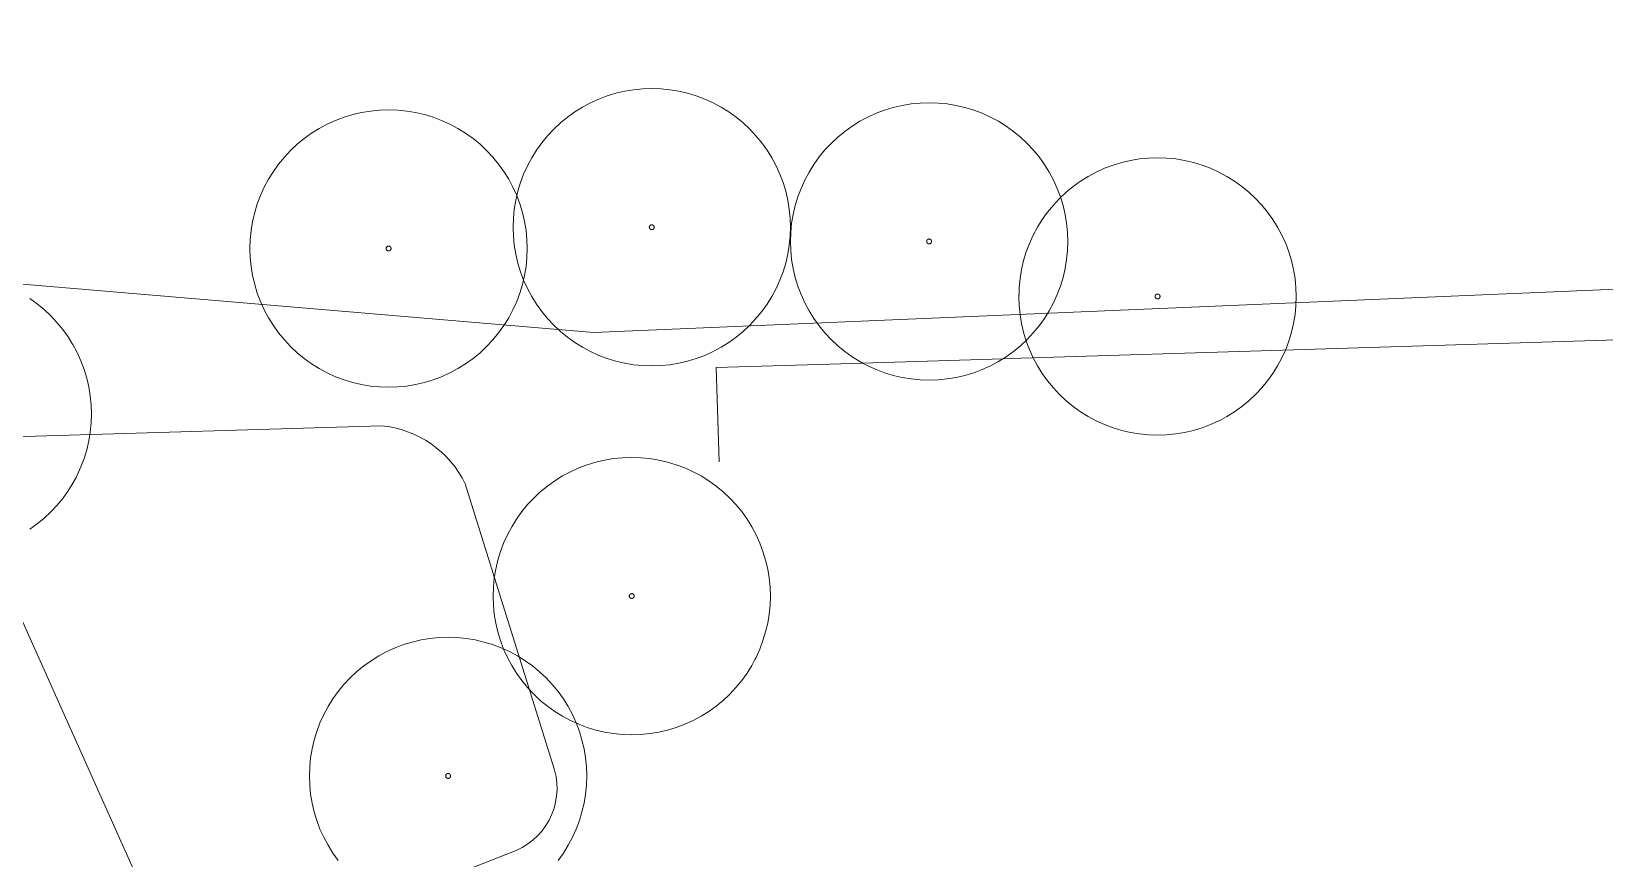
# Model space of a CAD drawing. Header units: inches. Extents: x 501854 to 503583, y 4345579 to 4347155.
# Drawn here: x 502723.7 to 502769.09, y 4346438.73 to 4346462.58 of the extents above; entities that cross this region are included whole.
import ezdxf

# ---------------------------------------------------------------- set-up
doc = ezdxf.new("R2010")
doc.units = ezdxf.units.IN
doc.header["$MEASUREMENT"] = 0
for name, color, linetype, lineweight in [('cp_alberi_linea', 252, 'Continuous', 9), ('cp_canne_tratteggio', 16, 'Continuous', 0), ('cp_pozzette_linee', 142, 'Continuous', 5), ('cp_recinzioni leggere_linea', 132, 'Continuous', 9)]:
    doc.layers.add(name, color=color, linetype=linetype, lineweight=lineweight)

msp = doc.modelspace()

# ---------------------------------------------------------------- hatches: boundary and pattern name
at = {"layer": 'cp_canne_tratteggio', "lineweight": 25}
h = msp.add_hatch(dxfattribs=at)
h.set_pattern_fill('AR-SAND', color=256, scale=1.5, angle=25)
h.set_pattern_definition([(64.2604, (502743.642, 4346446.89), (-1.385729, 2.538138), [0, -2.28, 0, -2.55, 0, -2.4375]), (34.2604, (502743.642, 4346446.89), (0.464291, 4.97512), [0, -1.23, 0, -2.055, 0, -0.7875]), (354.2604, (502741.9946, 4346446.0592), (4.167091, 2.1108425), [0, -0.75, 0, -2.7, 0, -3.525]), (344.2604, (502741.9946, 4346446.059), (3.433469, 3.205822), [0, -0.375, 0, -1.77, 0, -2.025])])
h.paths.add_polyline_path([(501986.281, 4346399.105), (501992.935, 4346401.656, -0.087858), (502078.709, 4346409.996), (502055.176, 4346414.128), (502047.071, 4346414.128), (502025.651, 4346411.815), (502013.493, 4346410.948), (502005.099, 4346407.913), (501993.376, 4346406.178), (501985.56, 4346402.565), (501978.787, 4346403.354), (501975.795, 4346402.313), (501965.994, 4346398.9), (501964.513, 4346399.967), (501961.036, 4346399.377), (501962.485, 4346390.561), (501963.844, 4346390.744), (501967.866, 4346392.12), (501971.252, 4346393.39), (501974.533, 4346394.66), (501979.402, 4346396.565)])
h.paths.add_polyline_path([(502122.318, 4346406.595), (502113.821, 4346407.327), (502102.834, 4346410.692), (502094.776, 4346410.253), (502093.479, 4346408.389, -0.035951), (502128.187, 4346400.979, 0.258775), (502196.159, 4346400.784, -0.063887), (502290.862, 4346433.897), (502290.862, 4346435.079), (502280.765, 4346435.569), (502257.539, 4346429.251), (502239.698, 4346421.898), (502222.613, 4346417.467), (502208.549, 4346409.046), (502193.63, 4346406.067), (502190.347, 4346403.683), (502187.363, 4346401.001), (502176.025, 4346397.127), (502167.371, 4346396.68), (502159.464, 4346394.892), (502138.873, 4346399.28), (502134.918, 4346402.791)])
h.paths.add_polyline_path([(502082.177, 4346412.009), (502078.709, 4346409.996, -0.015034), (502093.479, 4346408.389)])
h.paths.add_polyline_path([(502353.44, 4346437.805), (502354.244, 4346437.9), (502354.964, 4346438.069), (502355.547, 4346438.302), (502356.563, 4346438.725), (502358.087, 4346439.318), (502361.452, 4346440.821), (502363.483, 4346441.012), (502364.457, 4346441.117), (502365.369, 4346441.35), (502367.418, 4346442.095), (502371.102, 4346442.109), (502371.631, 4346442.175), (502372.491, 4346442.44), (502374.304, 4346443.293), (502376.262, 4346443.763), (502378.312, 4346444.093), (502380.584, 4346444.453), (502380.673, 4346444.471), (502380.76, 4346444.498), (502383.669, 4346445.521), (502386.395, 4346446.699), (502394.491, 4346449.874), (502399.095, 4346451.621), (502406.16, 4346454.081), (502409.811, 4346455.272), (502413.541, 4346456.463), (502419.206, 4346458.222), (502423.489, 4346459.318), (502428.518, 4346459.416), (502430.836, 4346458.9), (502430.914, 4346458.886), (502430.993, 4346458.878), (502431.073, 4346458.876), (502431.153, 4346458.881), (502433.057, 4346459.071), (502434.565, 4346459.23), (502436.708, 4346459.151), (502440.607, 4346458.851), (502442.907, 4346458.276), (502445.462, 4346456.328), (502446.313, 4346455.579), (502447.979, 4346454.316), (502448.702, 4346453.847), (502450.589, 4346452.859), (502452.556, 4346450.76), (502453.244, 4346450.469), (502454.62, 4346450.311), (502456.632, 4346450.578), (502458.764, 4346451.027), (502461.394, 4346450.896), (502463.775, 4346450.816), (502465.978, 4346450.824), (502468.141, 4346450.737), (502472.745, 4346450.975), (502476.475, 4346451.055), (502480.67, 4346450.872), (502484.119, 4346450.105), (502484.594, 4346449.605), (502485.876, 4346449.214), (502487.584, 4346449.214), (502487.954, 4346450.248), (502482.423, 4346452.229), (502477.963, 4346453.837), (502471.707, 4346453.775), (502467.867, 4346453.899), (502462.23, 4346454.085), (502449.304, 4346457.705), (502448.036, 4346460.08), (502444.59, 4346462.583), (502438.482, 4346461.957), (502425.325, 4346461.645), (502408.566, 4346456.483), (502391.651, 4346451.165), (502384.446, 4346450.383), (502375.519, 4346446.941), (502356.375, 4346443.499), (502353.164, 4346441.458), (502348.98, 4346439.32), (502335.746, 4346437.863), (502321.539, 4346434.462), (502311.987, 4346435.116), (502308.869, 4346435.113), (502308.869, 4346433.462), (502311.87, 4346433.28), (502313.105, 4346433.175), (502317.259, 4346432.963), (502320.022, 4346432.81), (502320.095, 4346432.809), (502320.167, 4346432.813), (502320.184, 4346432.815), (502323.397, 4346433.772), (502326.917, 4346434.228), (502330.279, 4346434.155), (502330.79, 4346434.216), (502333.195, 4346434.963), (502334.981, 4346434.82), (502336.092, 4346434.851), (502337.68, 4346434.851), (502339.823, 4346435.014), (502342.598, 4346435.624), (502344.93, 4346435.846), (502347.955, 4346436.558), (502349.731, 4346437.279), (502351.928, 4346437.686)])
h.paths.add_polyline_path([(502768.185, 4346429.638), (502763.485, 4346428.055), (502757.435, 4346427.839), (502754.975, 4346427.752), (502747.195, 4346428.991), (502747.239, 4346427.582), (502750.564, 4346426.502), (502752.866, 4346426.184), (502755.644, 4346426.105), (502757.708, 4346426.263), (502759.613, 4346426.581), (502761.915, 4346426.978), (502764.058, 4346426.978), (502766.36, 4346427.057), (502768.257, 4346427.328)])

# ---------------------------------------------------------------- linework, layer by layer
at = {"layer": 'cp_alberi_linea'}
for points in [[(502743.6, 4346453.474), (502743.822, 4346453.612), (502744.035, 4346453.764), (502744.238, 4346453.93), (502744.429, 4346454.109), (502744.607, 4346454.3), (502744.774, 4346454.503), (502744.926, 4346454.716), (502745.064, 4346454.938), (502745.188, 4346455.169), (502745.296, 4346455.407), (502745.388, 4346455.652), (502745.464, 4346455.903), (502745.523, 4346456.157), (502745.566, 4346456.416), (502745.592, 4346456.676), (502745.6, 4346456.938), (502745.592, 4346457.199), (502745.566, 4346457.46), (502745.523, 4346457.718), (502745.464, 4346457.973), (502745.388, 4346458.224), (502745.296, 4346458.469), (502745.188, 4346458.707), (502745.064, 4346458.938), (502744.926, 4346459.16), (502744.774, 4346459.373), (502744.607, 4346459.575), (502744.429, 4346459.766), (502744.238, 4346459.945), (502744.035, 4346460.111), (502743.822, 4346460.264), (502743.6, 4346460.402), (502743.369, 4346460.525), (502743.22, 4346460.593), (502743.131, 4346460.633), (502742.886, 4346460.726), (502742.635, 4346460.801), (502742.38, 4346460.861), (502742.122, 4346460.904), (502741.862, 4346460.929), (502741.6, 4346460.938), (502741.339, 4346460.929), (502741.078, 4346460.904), (502740.82, 4346460.861), (502740.565, 4346460.801), (502740.314, 4346460.726), (502740.069, 4346460.633), (502739.831, 4346460.525), (502739.6, 4346460.402), (502739.378, 4346460.264), (502739.165, 4346460.111), (502738.963, 4346459.945), (502738.772, 4346459.766), (502738.593, 4346459.575), (502738.427, 4346459.373), (502738.274, 4346459.16), (502738.136, 4346458.938), (502738.013, 4346458.707), (502737.905, 4346458.469), (502737.812, 4346458.224), (502737.736, 4346457.973), (502737.677, 4346457.718), (502737.634, 4346457.46), (502737.609, 4346457.199), (502737.6, 4346456.938), (502737.609, 4346456.676), (502737.634, 4346456.416), (502737.677, 4346456.157), (502737.736, 4346455.903), (502737.812, 4346455.652), (502737.905, 4346455.407), (502738.013, 4346455.169), (502738.136, 4346454.938), (502738.274, 4346454.716), (502738.427, 4346454.503), (502738.593, 4346454.3), (502738.772, 4346454.109), (502738.963, 4346453.93), (502739.165, 4346453.764), (502739.378, 4346453.612), (502739.6, 4346453.474), (502739.831, 4346453.35), (502740.069, 4346453.242), (502740.314, 4346453.15), (502740.565, 4346453.074), (502740.82, 4346453.015), (502741.078, 4346452.972), (502741.339, 4346452.946), (502741.6, 4346452.938), (502741.862, 4346452.946), (502742.122, 4346452.972), (502742.38, 4346453.015), (502742.635, 4346453.074), (502742.886, 4346453.15), (502743.131, 4346453.242), (502743.369, 4346453.35), (502743.442, 4346453.389)], [(502738.009, 4346456.323), (502738, 4346456.584), (502737.974, 4346456.845), (502737.932, 4346457.103), (502737.872, 4346457.358), (502737.796, 4346457.608), (502737.704, 4346457.853), (502737.596, 4346458.092), (502737.473, 4346458.323), (502737.334, 4346458.545), (502737.182, 4346458.758), (502737.016, 4346458.96), (502736.837, 4346459.151), (502736.646, 4346459.33), (502736.444, 4346459.496), (502736.231, 4346459.649), (502736.009, 4346459.787), (502735.778, 4346459.91), (502735.539, 4346460.018), (502735.294, 4346460.11), (502735.044, 4346460.186), (502734.789, 4346460.246), (502734.531, 4346460.288), (502734.27, 4346460.314), (502734.009, 4346460.323), (502733.747, 4346460.314), (502733.486, 4346460.288), (502733.228, 4346460.246), (502732.973, 4346460.186), (502732.723, 4346460.11), (502732.478, 4346460.018), (502732.239, 4346459.91), (502732.009, 4346459.787), (502731.786, 4346459.649), (502731.573, 4346459.496), (502731.371, 4346459.33), (502731.18, 4346459.151), (502731.001, 4346458.96), (502730.835, 4346458.758), (502730.683, 4346458.545), (502730.544, 4346458.323), (502730.421, 4346458.092), (502730.313, 4346457.853), (502730.221, 4346457.608), (502730.145, 4346457.358), (502730.085, 4346457.103), (502730.043, 4346456.845), (502730.017, 4346456.584), (502730.009, 4346456.323), (502730.017, 4346456.061), (502730.043, 4346455.801), (502730.085, 4346455.542), (502730.145, 4346455.287), (502730.221, 4346455.037), (502730.313, 4346454.792), (502730.421, 4346454.554), (502730.544, 4346454.323), (502730.683, 4346454.1), (502730.835, 4346453.888), (502731.001, 4346453.685), (502731.18, 4346453.494), (502731.371, 4346453.315), (502731.573, 4346453.149), (502731.786, 4346452.997), (502732.009, 4346452.859), (502732.239, 4346452.735), (502732.478, 4346452.627), (502732.723, 4346452.535), (502732.973, 4346452.459), (502733.228, 4346452.4), (502733.486, 4346452.357), (502733.747, 4346452.331), (502734.009, 4346452.323), (502734.27, 4346452.331), (502734.531, 4346452.357), (502734.789, 4346452.4), (502735.044, 4346452.459), (502735.294, 4346452.535), (502735.539, 4346452.627), (502735.778, 4346452.735), (502736.009, 4346452.859), (502736.231, 4346452.997), (502736.444, 4346453.149), (502736.646, 4346453.315), (502736.837, 4346453.494), (502737.016, 4346453.685), (502737.182, 4346453.888), (502737.334, 4346454.1), (502737.473, 4346454.323), (502737.596, 4346454.554), (502737.704, 4346454.792), (502737.796, 4346455.037), (502737.872, 4346455.287), (502737.932, 4346455.542), (502737.974, 4346455.801), (502738, 4346456.061)], [(502751.734, 4346453.146), (502751.824, 4346453.202), (502752.037, 4346453.354), (502752.239, 4346453.52), (502752.43, 4346453.699), (502752.609, 4346453.89), (502752.775, 4346454.093), (502752.928, 4346454.305), (502753.066, 4346454.528), (502753.19, 4346454.759), (502753.298, 4346454.997), (502753.39, 4346455.242), (502753.466, 4346455.492), (502753.525, 4346455.747), (502753.568, 4346456.006), (502753.594, 4346456.266), (502753.602, 4346456.528), (502753.594, 4346456.789), (502753.568, 4346457.05), (502753.525, 4346457.308), (502753.466, 4346457.563), (502753.39, 4346457.813), (502753.298, 4346458.058), (502753.19, 4346458.297), (502753.066, 4346458.528), (502752.928, 4346458.75), (502752.775, 4346458.963), (502752.609, 4346459.165), (502752.43, 4346459.356), (502752.239, 4346459.535), (502752.037, 4346459.701), (502751.824, 4346459.854), (502751.602, 4346459.992), (502751.371, 4346460.115), (502751.133, 4346460.223), (502750.888, 4346460.315), (502750.637, 4346460.391), (502750.382, 4346460.451), (502750.124, 4346460.493), (502749.864, 4346460.519), (502749.602, 4346460.528), (502749.34, 4346460.519), (502749.08, 4346460.493), (502748.822, 4346460.451), (502748.567, 4346460.391), (502748.316, 4346460.315), (502748.071, 4346460.223), (502747.833, 4346460.115), (502747.602, 4346459.992), (502747.38, 4346459.854), (502747.167, 4346459.701), (502746.965, 4346459.535), (502746.774, 4346459.356), (502746.595, 4346459.165), (502746.429, 4346458.963), (502746.276, 4346458.75), (502746.138, 4346458.528), (502746.015, 4346458.297), (502745.907, 4346458.058), (502745.814, 4346457.813), (502745.738, 4346457.563), (502745.679, 4346457.308), (502745.636, 4346457.05), (502745.611, 4346456.789), (502745.602, 4346456.528), (502745.611, 4346456.266), (502745.636, 4346456.006), (502745.679, 4346455.747), (502745.738, 4346455.492), (502745.814, 4346455.242), (502745.907, 4346454.997), (502746.015, 4346454.759), (502746.138, 4346454.528), (502746.276, 4346454.305), (502746.429, 4346454.093), (502746.595, 4346453.89), (502746.774, 4346453.699), (502746.965, 4346453.52), (502747.167, 4346453.354), (502747.38, 4346453.202), (502747.602, 4346453.064), (502747.682, 4346453.021), (502747.833, 4346452.94), (502748.071, 4346452.832), (502748.316, 4346452.74), (502748.567, 4346452.664), (502748.822, 4346452.605), (502749.08, 4346452.562), (502749.34, 4346452.536), (502749.602, 4346452.528), (502749.864, 4346452.536), (502750.124, 4346452.562), (502750.382, 4346452.605), (502750.637, 4346452.664), (502750.888, 4346452.74), (502751.133, 4346452.832), (502751.371, 4346452.94), (502751.602, 4346453.064)], [(502759.658, 4346456.941), (502759.52, 4346457.163), (502759.367, 4346457.376), (502759.201, 4346457.578), (502759.022, 4346457.769), (502758.831, 4346457.948), (502758.629, 4346458.114), (502758.416, 4346458.267), (502758.194, 4346458.405), (502757.963, 4346458.528), (502757.725, 4346458.636), (502757.48, 4346458.729), (502757.229, 4346458.805), (502756.974, 4346458.864), (502756.716, 4346458.907), (502756.456, 4346458.932), (502756.194, 4346458.941), (502755.932, 4346458.932), (502755.672, 4346458.907), (502755.414, 4346458.864), (502755.159, 4346458.805), (502754.908, 4346458.729), (502754.663, 4346458.636), (502754.425, 4346458.528), (502754.194, 4346458.405), (502753.972, 4346458.267), (502753.759, 4346458.114), (502753.557, 4346457.948), (502753.366, 4346457.769), (502753.187, 4346457.578), (502753.021, 4346457.376), (502752.868, 4346457.163), (502752.73, 4346456.941), (502752.607, 4346456.71), (502752.499, 4346456.472), (502752.406, 4346456.227), (502752.33, 4346455.976), (502752.271, 4346455.721), (502752.228, 4346455.463), (502752.203, 4346455.203), (502752.198, 4346455.069), (502752.194, 4346454.941), (502752.203, 4346454.679), (502752.228, 4346454.419), (502752.229, 4346454.415), (502752.271, 4346454.161), (502752.33, 4346453.906), (502752.406, 4346453.655), (502752.499, 4346453.41), (502752.607, 4346453.172), (502752.73, 4346452.941), (502752.868, 4346452.719), (502753.021, 4346452.506), (502753.187, 4346452.304), (502753.366, 4346452.113), (502753.557, 4346451.934), (502753.759, 4346451.768), (502753.972, 4346451.615), (502754.194, 4346451.477), (502754.425, 4346451.353), (502754.663, 4346451.245), (502754.908, 4346451.153), (502755.159, 4346451.077), (502755.414, 4346451.018), (502755.672, 4346450.975), (502755.932, 4346450.95), (502756.194, 4346450.941), (502756.456, 4346450.95), (502756.716, 4346450.975), (502756.974, 4346451.018), (502757.229, 4346451.077), (502757.48, 4346451.153), (502757.725, 4346451.245), (502757.963, 4346451.353), (502757.987, 4346451.366), (502758.194, 4346451.477), (502758.416, 4346451.615), (502758.629, 4346451.768), (502758.831, 4346451.934), (502759.022, 4346452.113), (502759.201, 4346452.304), (502759.367, 4346452.506), (502759.52, 4346452.719), (502759.658, 4346452.941), (502759.782, 4346453.172), (502759.89, 4346453.41), (502759.982, 4346453.655), (502760.058, 4346453.906), (502760.117, 4346454.161), (502760.16, 4346454.419), (502760.184, 4346454.66), (502760.185, 4346454.679), (502760.194, 4346454.941), (502760.185, 4346455.203), (502760.174, 4346455.315), (502760.16, 4346455.463), (502760.117, 4346455.721), (502760.058, 4346455.976), (502759.982, 4346456.227), (502759.89, 4346456.472), (502759.782, 4346456.71), (502759.725, 4346456.816)], [(502741.67, 4346456.938), (502741.67, 4346456.942), (502741.67, 4346456.947), (502741.669, 4346456.951), (502741.668, 4346456.956), (502741.667, 4346456.96), (502741.665, 4346456.965), (502741.663, 4346456.969), (502741.661, 4346456.973), (502741.658, 4346456.977), (502741.656, 4346456.98), (502741.653, 4346456.984), (502741.65, 4346456.987), (502741.646, 4346456.99), (502741.643, 4346456.993), (502741.639, 4346456.996), (502741.635, 4346456.998), (502741.631, 4346457.001), (502741.627, 4346457.003), (502741.623, 4346457.004), (502741.618, 4346457.006), (502741.614, 4346457.007), (502741.609, 4346457.007), (502741.605, 4346457.008), (502741.6, 4346457.008), (502741.596, 4346457.008), (502741.591, 4346457.007), (502741.586, 4346457.007), (502741.582, 4346457.006), (502741.578, 4346457.004), (502741.573, 4346457.003), (502741.569, 4346457.001), (502741.565, 4346456.998), (502741.561, 4346456.996), (502741.557, 4346456.993), (502741.554, 4346456.99), (502741.551, 4346456.987), (502741.547, 4346456.984), (502741.545, 4346456.98), (502741.542, 4346456.977), (502741.539, 4346456.973), (502741.537, 4346456.969), (502741.535, 4346456.965), (502741.534, 4346456.96), (502741.532, 4346456.956), (502741.531, 4346456.951), (502741.531, 4346456.947), (502741.53, 4346456.942), (502741.53, 4346456.938), (502741.53, 4346456.933), (502741.531, 4346456.929), (502741.531, 4346456.924), (502741.532, 4346456.92), (502741.534, 4346456.915), (502741.535, 4346456.911), (502741.537, 4346456.907), (502741.539, 4346456.903), (502741.542, 4346456.899), (502741.545, 4346456.895), (502741.547, 4346456.892), (502741.551, 4346456.888), (502741.554, 4346456.885), (502741.557, 4346456.882), (502741.561, 4346456.88), (502741.565, 4346456.877), (502741.569, 4346456.875), (502741.573, 4346456.873), (502741.578, 4346456.871), (502741.582, 4346456.87), (502741.586, 4346456.869), (502741.591, 4346456.868), (502741.596, 4346456.868), (502741.6, 4346456.868), (502741.605, 4346456.868), (502741.609, 4346456.868), (502741.614, 4346456.869), (502741.618, 4346456.87), (502741.623, 4346456.871), (502741.627, 4346456.873), (502741.631, 4346456.875), (502741.635, 4346456.877), (502741.639, 4346456.88), (502741.643, 4346456.882), (502741.646, 4346456.885), (502741.65, 4346456.888), (502741.653, 4346456.892), (502741.656, 4346456.895), (502741.658, 4346456.899), (502741.661, 4346456.903), (502741.663, 4346456.907), (502741.665, 4346456.911), (502741.667, 4346456.915), (502741.668, 4346456.92), (502741.669, 4346456.924), (502741.67, 4346456.929), (502741.67, 4346456.933)], [(502734.079, 4346456.323), (502734.078, 4346456.327), (502734.078, 4346456.332), (502734.077, 4346456.336), (502734.076, 4346456.341), (502734.075, 4346456.345), (502734.073, 4346456.349), (502734.071, 4346456.354), (502734.069, 4346456.358), (502734.067, 4346456.362), (502734.064, 4346456.365), (502734.061, 4346456.369), (502734.058, 4346456.372), (502734.055, 4346456.375), (502734.051, 4346456.378), (502734.047, 4346456.381), (502734.044, 4346456.383), (502734.04, 4346456.386), (502734.035, 4346456.387), (502734.031, 4346456.389), (502734.027, 4346456.39), (502734.022, 4346456.391), (502734.018, 4346456.392), (502734.013, 4346456.393), (502734.009, 4346456.393), (502734.004, 4346456.393), (502733.999, 4346456.392), (502733.995, 4346456.391), (502733.99, 4346456.39), (502733.986, 4346456.389), (502733.982, 4346456.387), (502733.978, 4346456.386), (502733.973, 4346456.383), (502733.97, 4346456.381), (502733.966, 4346456.378), (502733.962, 4346456.375), (502733.959, 4346456.372), (502733.956, 4346456.369), (502733.953, 4346456.365), (502733.95, 4346456.362), (502733.948, 4346456.358), (502733.946, 4346456.354), (502733.944, 4346456.349), (502733.942, 4346456.345), (502733.941, 4346456.341), (502733.94, 4346456.336), (502733.939, 4346456.332), (502733.939, 4346456.327), (502733.938, 4346456.323), (502733.939, 4346456.318), (502733.939, 4346456.314), (502733.94, 4346456.309), (502733.941, 4346456.305), (502733.942, 4346456.3), (502733.944, 4346456.296), (502733.946, 4346456.292), (502733.948, 4346456.288), (502733.95, 4346456.284), (502733.953, 4346456.28), (502733.956, 4346456.276), (502733.959, 4346456.273), (502733.962, 4346456.27), (502733.966, 4346456.267), (502733.97, 4346456.264), (502733.973, 4346456.262), (502733.978, 4346456.26), (502733.982, 4346456.258), (502733.986, 4346456.256), (502733.99, 4346456.255), (502733.995, 4346456.254), (502733.999, 4346456.253), (502734.004, 4346456.253), (502734.009, 4346456.253), (502734.013, 4346456.253), (502734.018, 4346456.253), (502734.022, 4346456.254), (502734.027, 4346456.255), (502734.031, 4346456.256), (502734.035, 4346456.258), (502734.04, 4346456.26), (502734.044, 4346456.262), (502734.047, 4346456.264), (502734.051, 4346456.267), (502734.055, 4346456.27), (502734.058, 4346456.273), (502734.061, 4346456.276), (502734.064, 4346456.28), (502734.067, 4346456.284), (502734.069, 4346456.288), (502734.071, 4346456.292), (502734.073, 4346456.296), (502734.075, 4346456.3), (502734.076, 4346456.305), (502734.077, 4346456.309), (502734.078, 4346456.314), (502734.078, 4346456.318)], [(502749.672, 4346456.528), (502749.672, 4346456.532), (502749.672, 4346456.537), (502749.671, 4346456.541), (502749.67, 4346456.546), (502749.668, 4346456.55), (502749.667, 4346456.555), (502749.665, 4346456.559), (502749.663, 4346456.563), (502749.66, 4346456.567), (502749.658, 4346456.57), (502749.655, 4346456.574), (502749.652, 4346456.577), (502749.648, 4346456.58), (502749.645, 4346456.583), (502749.641, 4346456.586), (502749.637, 4346456.588), (502749.633, 4346456.591), (502749.629, 4346456.592), (502749.625, 4346456.594), (502749.62, 4346456.595), (502749.616, 4346456.596), (502749.611, 4346456.597), (502749.607, 4346456.598), (502749.602, 4346456.598), (502749.597, 4346456.598), (502749.593, 4346456.597), (502749.588, 4346456.596), (502749.584, 4346456.595), (502749.58, 4346456.594), (502749.575, 4346456.592), (502749.571, 4346456.591), (502749.567, 4346456.588), (502749.563, 4346456.586), (502749.559, 4346456.583), (502749.556, 4346456.58), (502749.552, 4346456.577), (502749.549, 4346456.574), (502749.546, 4346456.57), (502749.544, 4346456.567), (502749.541, 4346456.563), (502749.539, 4346456.559), (502749.537, 4346456.555), (502749.536, 4346456.55), (502749.534, 4346456.546), (502749.533, 4346456.541), (502749.533, 4346456.537), (502749.532, 4346456.532), (502749.532, 4346456.528), (502749.532, 4346456.523), (502749.533, 4346456.519), (502749.533, 4346456.514), (502749.534, 4346456.51), (502749.536, 4346456.505), (502749.537, 4346456.501), (502749.539, 4346456.497), (502749.541, 4346456.493), (502749.544, 4346456.489), (502749.546, 4346456.485), (502749.549, 4346456.481), (502749.552, 4346456.478), (502749.556, 4346456.475), (502749.559, 4346456.472), (502749.563, 4346456.469), (502749.567, 4346456.467), (502749.571, 4346456.465), (502749.575, 4346456.463), (502749.58, 4346456.461), (502749.584, 4346456.46), (502749.588, 4346456.459), (502749.593, 4346456.458), (502749.597, 4346456.458), (502749.602, 4346456.458), (502749.607, 4346456.458), (502749.611, 4346456.458), (502749.616, 4346456.459), (502749.62, 4346456.46), (502749.625, 4346456.461), (502749.629, 4346456.463), (502749.633, 4346456.465), (502749.637, 4346456.467), (502749.641, 4346456.469), (502749.645, 4346456.472), (502749.648, 4346456.475), (502749.652, 4346456.478), (502749.655, 4346456.481), (502749.658, 4346456.485), (502749.66, 4346456.489), (502749.663, 4346456.493), (502749.665, 4346456.497), (502749.667, 4346456.501), (502749.668, 4346456.505), (502749.67, 4346456.51), (502749.671, 4346456.514), (502749.672, 4346456.519), (502749.672, 4346456.523)], [(502756.264, 4346454.941), (502756.264, 4346454.946), (502756.264, 4346454.95), (502756.263, 4346454.955), (502756.262, 4346454.959), (502756.26, 4346454.964), (502756.259, 4346454.968), (502756.257, 4346454.972), (502756.255, 4346454.976), (502756.252, 4346454.98), (502756.25, 4346454.984), (502756.247, 4346454.987), (502756.244, 4346454.991), (502756.24, 4346454.994), (502756.237, 4346454.997), (502756.233, 4346454.999), (502756.229, 4346455.002), (502756.225, 4346455.004), (502756.221, 4346455.006), (502756.217, 4346455.007), (502756.212, 4346455.009), (502756.208, 4346455.01), (502756.203, 4346455.01), (502756.199, 4346455.011), (502756.194, 4346455.011), (502756.189, 4346455.011), (502756.185, 4346455.01), (502756.18, 4346455.01), (502756.176, 4346455.009), (502756.172, 4346455.007), (502756.167, 4346455.006), (502756.163, 4346455.004), (502756.159, 4346455.002), (502756.155, 4346454.999), (502756.151, 4346454.997), (502756.148, 4346454.994), (502756.144, 4346454.991), (502756.141, 4346454.987), (502756.138, 4346454.984), (502756.136, 4346454.98), (502756.133, 4346454.976), (502756.131, 4346454.972), (502756.129, 4346454.968), (502756.128, 4346454.964), (502756.126, 4346454.959), (502756.125, 4346454.955), (502756.125, 4346454.95), (502756.124, 4346454.946), (502756.124, 4346454.941), (502756.124, 4346454.936), (502756.125, 4346454.932), (502756.125, 4346454.927), (502756.126, 4346454.923), (502756.128, 4346454.918), (502756.129, 4346454.914), (502756.131, 4346454.91), (502756.133, 4346454.906), (502756.136, 4346454.902), (502756.138, 4346454.898), (502756.141, 4346454.895), (502756.144, 4346454.891), (502756.148, 4346454.888), (502756.151, 4346454.885), (502756.155, 4346454.883), (502756.159, 4346454.88), (502756.163, 4346454.878), (502756.167, 4346454.876), (502756.172, 4346454.875), (502756.176, 4346454.873), (502756.18, 4346454.872), (502756.185, 4346454.871), (502756.189, 4346454.871), (502756.194, 4346454.871), (502756.199, 4346454.871), (502756.203, 4346454.871), (502756.208, 4346454.872), (502756.212, 4346454.873), (502756.217, 4346454.875), (502756.221, 4346454.876), (502756.225, 4346454.878), (502756.229, 4346454.88), (502756.233, 4346454.883), (502756.237, 4346454.885), (502756.24, 4346454.888), (502756.244, 4346454.891), (502756.247, 4346454.895), (502756.25, 4346454.898), (502756.252, 4346454.902), (502756.255, 4346454.906), (502756.257, 4346454.91), (502756.259, 4346454.914), (502756.26, 4346454.918), (502756.262, 4346454.923), (502756.263, 4346454.927), (502756.264, 4346454.932), (502756.264, 4346454.936)], [(502737.849, 4346448.734), (502737.697, 4346448.521), (502737.559, 4346448.299), (502737.435, 4346448.068), (502737.327, 4346447.829), (502737.235, 4346447.584), (502737.159, 4346447.334), (502737.099, 4346447.079), (502737.057, 4346446.821), (502737.031, 4346446.56), (502737.023, 4346446.299), (502737.031, 4346446.037), (502737.057, 4346445.777), (502737.099, 4346445.518), (502737.159, 4346445.263), (502737.235, 4346445.013), (502737.327, 4346444.768), (502737.435, 4346444.53), (502737.559, 4346444.299), (502737.697, 4346444.076), (502737.849, 4346443.864), (502738.015, 4346443.661), (502738.194, 4346443.47), (502738.385, 4346443.291), (502738.588, 4346443.125), (502738.8, 4346442.973), (502739.023, 4346442.835), (502739.253, 4346442.711), (502739.492, 4346442.603), (502739.737, 4346442.511), (502739.987, 4346442.435), (502740.242, 4346442.376), (502740.501, 4346442.333), (502740.761, 4346442.307), (502741.023, 4346442.299), (502741.284, 4346442.307), (502741.545, 4346442.333), (502741.803, 4346442.376), (502742.058, 4346442.435), (502742.308, 4346442.511), (502742.553, 4346442.603), (502742.792, 4346442.711), (502743.023, 4346442.835), (502743.245, 4346442.973), (502743.458, 4346443.125), (502743.66, 4346443.291), (502743.851, 4346443.47), (502744.03, 4346443.661), (502744.196, 4346443.864), (502744.349, 4346444.076), (502744.487, 4346444.299), (502744.578, 4346444.47), (502744.61, 4346444.53), (502744.718, 4346444.768), (502744.81, 4346445.013), (502744.886, 4346445.263), (502744.946, 4346445.518), (502744.988, 4346445.777), (502745.014, 4346446.037), (502745.023, 4346446.299), (502745.014, 4346446.56), (502744.988, 4346446.821), (502744.946, 4346447.079), (502744.886, 4346447.334), (502744.81, 4346447.584), (502744.718, 4346447.829), (502744.61, 4346448.068), (502744.487, 4346448.299), (502744.459, 4346448.344), (502744.349, 4346448.521), (502744.196, 4346448.734), (502744.03, 4346448.936), (502743.851, 4346449.127), (502743.66, 4346449.306), (502743.458, 4346449.472), (502743.245, 4346449.625), (502743.023, 4346449.763), (502742.792, 4346449.886), (502742.553, 4346449.994), (502742.308, 4346450.086), (502742.058, 4346450.162), (502741.803, 4346450.222), (502741.545, 4346450.264), (502741.284, 4346450.29), (502741.023, 4346450.299), (502740.761, 4346450.29), (502740.501, 4346450.264), (502740.242, 4346450.222), (502739.987, 4346450.162), (502739.737, 4346450.086), (502739.492, 4346449.994), (502739.253, 4346449.886), (502739.023, 4346449.763), (502738.8, 4346449.625), (502738.588, 4346449.472), (502738.385, 4346449.306), (502738.194, 4346449.127), (502738.015, 4346448.936)], [(502741.093, 4346446.303), (502741.092, 4346446.308), (502741.091, 4346446.312), (502741.09, 4346446.317), (502741.089, 4346446.321), (502741.087, 4346446.326), (502741.086, 4346446.33), (502741.083, 4346446.334), (502741.081, 4346446.338), (502741.078, 4346446.341), (502741.075, 4346446.345), (502741.072, 4346446.348), (502741.069, 4346446.351), (502741.065, 4346446.354), (502741.062, 4346446.357), (502741.058, 4346446.359), (502741.054, 4346446.362), (502741.049, 4346446.363), (502741.045, 4346446.365), (502741.041, 4346446.366), (502741.036, 4346446.367), (502741.032, 4346446.368), (502741.027, 4346446.369), (502741.023, 4346446.369), (502741.018, 4346446.369), (502741.013, 4346446.368), (502741.009, 4346446.367), (502741.004, 4346446.366), (502741, 4346446.365), (502740.996, 4346446.363), (502740.992, 4346446.362), (502740.988, 4346446.359), (502740.984, 4346446.357), (502740.98, 4346446.354), (502740.976, 4346446.351), (502740.973, 4346446.348), (502740.97, 4346446.345), (502740.967, 4346446.341), (502740.964, 4346446.338), (502740.962, 4346446.334), (502740.96, 4346446.33), (502740.958, 4346446.326), (502740.956, 4346446.321), (502740.955, 4346446.317), (502740.954, 4346446.312), (502740.953, 4346446.308), (502740.953, 4346446.303), (502740.953, 4346446.299), (502740.953, 4346446.294), (502740.953, 4346446.29), (502740.954, 4346446.285), (502740.955, 4346446.281), (502740.956, 4346446.276), (502740.958, 4346446.272), (502740.96, 4346446.268), (502740.962, 4346446.264), (502740.964, 4346446.26), (502740.967, 4346446.256), (502740.97, 4346446.252), (502740.973, 4346446.249), (502740.976, 4346446.246), (502740.98, 4346446.243), (502740.984, 4346446.24), (502740.988, 4346446.238), (502740.992, 4346446.236), (502740.996, 4346446.234), (502741, 4346446.232), (502741.004, 4346446.231), (502741.009, 4346446.23), (502741.013, 4346446.229), (502741.018, 4346446.229), (502741.023, 4346446.229), (502741.027, 4346446.229), (502741.032, 4346446.229), (502741.036, 4346446.23), (502741.041, 4346446.231), (502741.045, 4346446.232), (502741.049, 4346446.234), (502741.054, 4346446.236), (502741.058, 4346446.238), (502741.062, 4346446.24), (502741.065, 4346446.243), (502741.069, 4346446.246), (502741.072, 4346446.249), (502741.075, 4346446.252), (502741.078, 4346446.256), (502741.081, 4346446.26), (502741.083, 4346446.264), (502741.086, 4346446.268), (502741.087, 4346446.272), (502741.089, 4346446.276), (502741.09, 4346446.281), (502741.091, 4346446.285), (502741.092, 4346446.29), (502741.093, 4346446.294), (502741.093, 4346446.299)], [(502735.794, 4346441.11), (502735.794, 4346441.115), (502735.794, 4346441.119), (502735.793, 4346441.124), (502735.792, 4346441.128), (502735.79, 4346441.133), (502735.789, 4346441.137), (502735.787, 4346441.141), (502735.785, 4346441.145), (502735.782, 4346441.149), (502735.78, 4346441.153), (502735.777, 4346441.157), (502735.774, 4346441.16), (502735.77, 4346441.163), (502735.767, 4346441.166), (502735.763, 4346441.169), (502735.759, 4346441.171), (502735.755, 4346441.173), (502735.751, 4346441.175), (502735.747, 4346441.177), (502735.742, 4346441.178), (502735.738, 4346441.179), (502735.733, 4346441.18), (502735.729, 4346441.18), (502735.724, 4346441.18), (502735.72, 4346441.18), (502735.715, 4346441.18), (502735.71, 4346441.179), (502735.706, 4346441.178), (502735.702, 4346441.177), (502735.697, 4346441.175), (502735.693, 4346441.173), (502735.689, 4346441.171), (502735.685, 4346441.169), (502735.681, 4346441.166), (502735.678, 4346441.163), (502735.675, 4346441.16), (502735.671, 4346441.157), (502735.668, 4346441.153), (502735.666, 4346441.149), (502735.663, 4346441.145), (502735.661, 4346441.141), (502735.659, 4346441.137), (502735.658, 4346441.133), (502735.656, 4346441.128), (502735.655, 4346441.124), (502735.655, 4346441.119), (502735.654, 4346441.115), (502735.654, 4346441.11), (502735.654, 4346441.106), (502735.655, 4346441.101), (502735.655, 4346441.097), (502735.656, 4346441.092), (502735.658, 4346441.088), (502735.659, 4346441.084), (502735.661, 4346441.079), (502735.663, 4346441.075), (502735.666, 4346441.071), (502735.668, 4346441.068), (502735.671, 4346441.064), (502735.675, 4346441.061), (502735.678, 4346441.058), (502735.681, 4346441.055), (502735.685, 4346441.052), (502735.689, 4346441.05), (502735.693, 4346441.047), (502735.697, 4346441.046), (502735.702, 4346441.044), (502735.706, 4346441.043), (502735.71, 4346441.042), (502735.715, 4346441.041), (502735.72, 4346441.04), (502735.724, 4346441.04), (502735.729, 4346441.04), (502735.733, 4346441.041), (502735.738, 4346441.042), (502735.742, 4346441.043), (502735.747, 4346441.044), (502735.751, 4346441.046), (502735.755, 4346441.047), (502735.759, 4346441.05), (502735.763, 4346441.052), (502735.767, 4346441.055), (502735.77, 4346441.058), (502735.774, 4346441.061), (502735.777, 4346441.064), (502735.78, 4346441.068), (502735.782, 4346441.071), (502735.785, 4346441.075), (502735.787, 4346441.079), (502735.789, 4346441.084), (502735.79, 4346441.088), (502735.792, 4346441.092), (502735.793, 4346441.097), (502735.794, 4346441.101), (502735.794, 4346441.106)]]:
    msp.add_lwpolyline(points, close=True, dxfattribs=at)
for points in [[(502723.656, 4346448.226), (502723.869, 4346448.379), (502724.071, 4346448.545), (502724.262, 4346448.724), (502724.441, 4346448.915), (502724.607, 4346449.117), (502724.76, 4346449.33), (502724.898, 4346449.552), (502724.99, 4346449.723), (502725.022, 4346449.783), (502725.13, 4346450.022), (502725.222, 4346450.267), (502725.298, 4346450.517), (502725.357, 4346450.772), (502725.4, 4346451.03), (502725.425, 4346451.291), (502725.434, 4346451.552), (502725.425, 4346451.814), (502725.4, 4346452.074), (502725.357, 4346452.333), (502725.298, 4346452.588), (502725.222, 4346452.838), (502725.13, 4346453.083), (502725.022, 4346453.321), (502724.898, 4346453.552), (502724.87, 4346453.597), (502724.76, 4346453.775), (502724.607, 4346453.987), (502724.441, 4346454.19), (502724.262, 4346454.381), (502724.071, 4346454.56), (502723.869, 4346454.726), (502723.656, 4346454.878)], [(502751.914, 4346453.151), (502751.91, 4346453.151)], [(502738.898, 4346438.675), (502739.05, 4346438.888), (502739.188, 4346439.11), (502739.312, 4346439.341), (502739.42, 4346439.58), (502739.512, 4346439.825), (502739.588, 4346440.075), (502739.647, 4346440.33), (502739.69, 4346440.588), (502739.716, 4346440.849), (502739.724, 4346441.11), (502739.716, 4346441.372), (502739.69, 4346441.632), (502739.647, 4346441.891), (502739.588, 4346442.146), (502739.512, 4346442.396), (502739.42, 4346442.641), (502739.312, 4346442.879), (502739.188, 4346443.11), (502739.05, 4346443.333), (502738.898, 4346443.545), (502738.731, 4346443.748), (502738.553, 4346443.939), (502738.361, 4346444.118), (502738.159, 4346444.284), (502737.946, 4346444.436), (502737.724, 4346444.574), (502737.493, 4346444.698), (502737.255, 4346444.806), (502737.01, 4346444.898), (502736.759, 4346444.974), (502736.504, 4346445.033), (502736.246, 4346445.076), (502735.986, 4346445.102), (502735.724, 4346445.11), (502735.462, 4346445.102), (502735.202, 4346445.076), (502734.944, 4346445.033), (502734.689, 4346444.974), (502734.438, 4346444.898), (502734.193, 4346444.806), (502733.955, 4346444.698), (502733.724, 4346444.574), (502733.502, 4346444.436), (502733.289, 4346444.284), (502733.087, 4346444.118), (502732.896, 4346443.939), (502732.717, 4346443.748), (502732.551, 4346443.545), (502732.398, 4346443.333), (502732.26, 4346443.11), (502732.137, 4346442.879), (502732.029, 4346442.641), (502731.936, 4346442.396), (502731.86, 4346442.146), (502731.801, 4346441.891), (502731.758, 4346441.632), (502731.733, 4346441.372), (502731.724, 4346441.11), (502731.733, 4346440.849), (502731.758, 4346440.588), (502731.801, 4346440.33), (502731.86, 4346440.075), (502731.936, 4346439.825), (502732.029, 4346439.58), (502732.137, 4346439.341), (502732.26, 4346439.11), (502732.398, 4346438.888), (502732.551, 4346438.675)]]:
    msp.add_lwpolyline(points, dxfattribs=at)
at = {"layer": 'cp_pozzette_linee'}
msp.add_lwpolyline([(502738.735, 4346441.472), (502736.221, 4346449.536, 0.26124), (502733.805, 4346451.211), (502723.501, 4346450.904, 0.463567), (502722.138, 4346448.466), (502727.145, 4346437.3, 0.361551), (502729.762, 4346435.857), (502737.69, 4346438.96, 0.402499), (502738.735, 4346441.472, 0.382327)], format="xyb", dxfattribs=at)
at = {"layer": 'cp_recinzioni leggere_linea'}
msp.add_line((502743.457, 4346452.89), (502743.549, 4346450.172), dxfattribs=at)
for points in [[(502585.981, 4346448.385), (502605.971, 4346449.838), (502634.509, 4346451.561), (502659.918, 4346452.585), (502689.02, 4346453.931), (502719.46, 4346455.63), (502739.919, 4346453.898), (502801.212, 4346456.492), (502829.955, 4346458.151)], [(502759.803, 4346453.394), (502821.44, 4346455.295)], [(502746.734, 4346452.991), (502743.457, 4346452.89)], [(502747.682, 4346453.021), (502746.734, 4346452.991)], [(502751.734, 4346453.146), (502747.682, 4346453.021)], [(502751.91, 4346453.151), (502751.734, 4346453.146)], [(502752.257, 4346453.162), (502751.914, 4346453.151)], [(502759.803, 4346453.394), (502752.257, 4346453.162)]]:
    msp.add_lwpolyline(points, dxfattribs=at)

doc.saveas('drawing.dxf')
